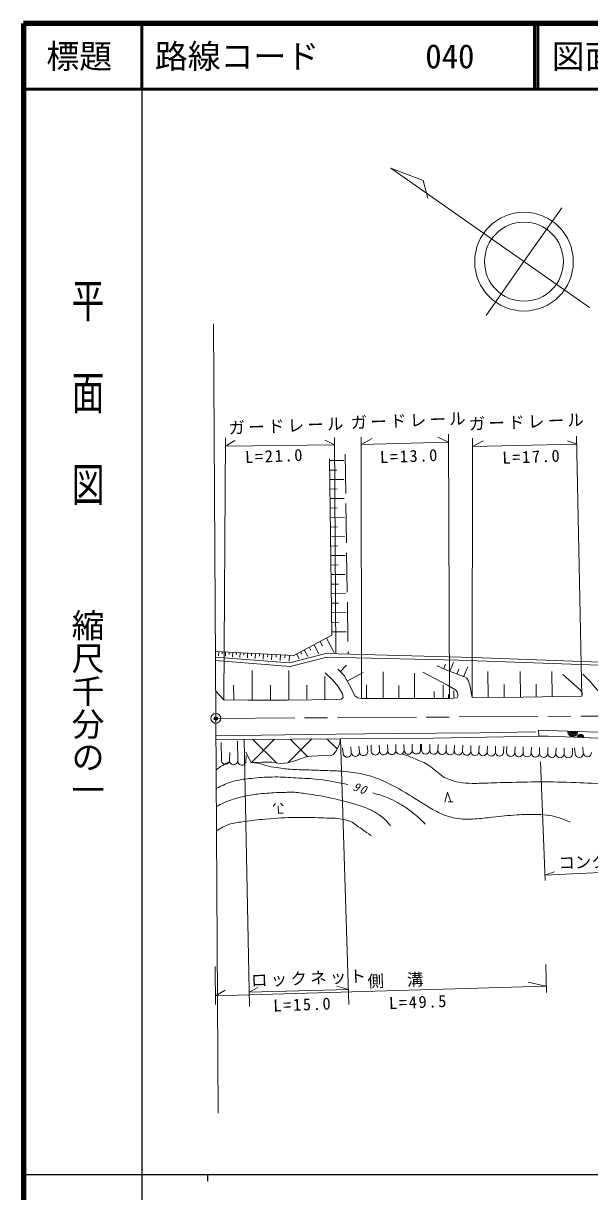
# Model space of a CAD drawing. Units: millimetres, scale not verified. Extents: x 40000 to 680000, y 20000 to 380000.
# Drawn here: x 40000 to 126147, y 202409 to 380000 of the extents above; entities that cross this region are included whole.
import ezdxf
from ezdxf.enums import TextEntityAlignment as Align

# ---------------------------------------------------------------- set-up
doc = ezdxf.new("R2010")
doc.units = ezdxf.units.MM
doc.header["$LTSCALE"] = 1000
doc.header["$PDMODE"] = 32
doc.header["$PDSIZE"] = 500
doc.linetypes.add('CHAIN', pattern=[18.5, 12, -1.5, 3.5, -1.5])
doc.linetypes.add('DASHED', pattern=[7.5, 6, -1.5])
for name, color, linetype, lineweight in [('M-BGD', 7, 'Continuous', 13), ('M-BMK-OTRS', 5, 'Continuous', 13), ('M-TTL', 2, 'Continuous', 140), ('M-TTL-BAND', 7, 'Continuous', 25), ('M-TTL-LINE', 7, 'Continuous', 50), ('M-WORK', 1, 'Continuous', 13)]:
    doc.layers.add(name, color=color, linetype=linetype, lineweight=lineweight)
doc.layers.add('M-OTRS', color=6, linetype='Continuous')
doc.layers.add('M-TTL-TXT', color=7, linetype='Continuous')
doc.styles.add('@ＭＳ ゴシック', font='')
doc.styles.add('ＭＳ ゴシック', font='')
doc.styles.get('@ＭＳ ゴシック').set_extended_font_data('@MS Gothic')
doc.styles.get('ＭＳ ゴシック').set_extended_font_data('MS Gothic')

msp = doc.modelspace()

# ---------------------------------------------------------------- hatches: boundary and pattern name
at = {"layer": 'M-WORK'}
h = msp.add_hatch(dxfattribs=at)
h.set_pattern_fill('USER', color=256, style=0, pattern_type=2)
h.set_pattern_definition([(45.33, (76561, 269517), (-2844.7, 2812), []), (135.33, (76561, 269517), (-2812, -2844.7), [])])
h.paths.add_polyline_path([(76307, 267705), (77775, 267714), (79122, 267476), (80362, 267625), (81745, 268029), (83018, 268481), (83851, 268626), (85815, 268686), (86719, 268673), (87132, 268834), (87532, 269334), (88071, 270403), (88229, 271220), (73587, 271124), (73846, 269222), (74669, 267630)])

# ---------------------------------------------------------------- linework, layer by layer
at = {"layer": 'M-BGD'}
for p, q in [((121894, 351968), (116158, 343776)), ((116158, 343776), (110423, 335585))]:
    msp.add_line(p, q, dxfattribs=at)
msp.add_lwpolyline([(126118, 336802), (95895, 357965), (100807, 356125), (101555, 353439)], dxfattribs=at)
for radius in [7500, 6000]:
    msp.add_circle((116158, 343776), radius, dxfattribs=at)
at = {"layer": 'M-BMK-OTRS'}
for p, q in [((69283, 274345), (68924, 334344)), ((69642, 214346), (69283, 274345))]:
    msp.add_line(p, q, dxfattribs=at)
at = {"layer": 'M-OTRS'}
msp.add_point((69283, 274345), dxfattribs=at)
at = {"layer": 'M-TTL'}
for p, q in [((40000, 380000), (40000, 20000)), ((680000, 380000), (40000, 380000))]:
    msp.add_line(p, q, dxfattribs=at)
at = {"layer": 'M-TTL-BAND'}
for p, q in [((58000, 370000), (58000, 20000)), ((40000, 205000), (579000, 205000)), ((68000, 205000), (68000, 204000))]:
    msp.add_line(p, q, dxfattribs=at)
at = {"layer": 'M-TTL-LINE'}
for p, q in [((58000, 380000), (58000, 370000)), ((117750, 380000), (117750, 370000)), ((118250, 380000), (118250, 370000)), ((40000, 370000), (680000, 370000))]:
    msp.add_line(p, q, dxfattribs=at)
at = {"layer": 'M-WORK'}
for p, q in [((70489, 277171), (70739, 316978)), ((87337, 317065), (87545, 284161)), ((91424, 277374), (91367, 317098)), ((104683, 317559), (104820, 277370)), ((108296, 277532), (108319, 316922)), ((124153, 317239), (124945, 277747)), ((86587, 313525), (88729, 313553)), ((86606, 312087), (87679, 312101)), ((86625, 310650), (88771, 310678)), ((86644, 309210), (87719, 309224)), ((86663, 307770), (88813, 307798)), ((86682, 306328), (87759, 306342)), ((86701, 304886), (88854, 304914)), ((86720, 303441), (87798, 303455)), ((86739, 301997), (88896, 302025)), ((86758, 300550), (87838, 300564)), ((86777, 299103), (88938, 299131)), ((86796, 297654), (87878, 297668)), ((86815, 296205), (88980, 296233)), ((86834, 294753), (87918, 294768)), ((86853, 293302), (89022, 293330)), ((86872, 291848), (87958, 291862)), ((86891, 290394), (89064, 290423)), ((86910, 288938), (87998, 288953)), ((85171, 286054), (85531, 285370)), ((86125, 286556), (87266, 284387)), ((86929, 287482), (89106, 287511)), ((69722, 284487), (69691, 283867)), ((70243, 284461), (70228, 284152)), ((70765, 284436), (70733, 283787)), ((71304, 284409), (71288, 284085)), ((71844, 284383), (71810, 283703)), ((72401, 284355), (72384, 284016)), ((72959, 284328), (72924, 283617)), ((73535, 284300), (73518, 283944)), ((74112, 284272), (74075, 283528)), ((74708, 284242), (74690, 283870)), ((75304, 284213), (75266, 283436)), ((75920, 284183), (75901, 283794)), ((76536, 284153), (76496, 283340)), ((81571, 284160), (81963, 283415)), ((82150, 284465), (82346, 284092)), ((82730, 284770), (83266, 283752)), ((83474, 285161), (83742, 284652)), ((84217, 285552), (84937, 284184)), ((77173, 284121), (77153, 283715)), ((77810, 284090), (77769, 283242)), ((78469, 284058), (78448, 283634)), ((79128, 284025), (79084, 283140)), ((79809, 283992), (79787, 283549)), ((80490, 283958), (80445, 283035)), ((88201, 281447), (89173, 282428)), ((103947, 281918), (104224, 282574)), ((104873, 281528), (105426, 282841)), ((74825, 277196), (74799, 281649)), ((80389, 277229), (80364, 281616)), ((85876, 277261), (85856, 280709)), ((89249, 279998), (91683, 281303)), ((94721, 277463), (94726, 281400)), ((99511, 277457), (99516, 281199)), ((105925, 281085), (106245, 281846)), ((106976, 280642), (107617, 282164)), ((110703, 277563), (110652, 281486)), ((115619, 277627), (115569, 281474)), ((120445, 277689), (120396, 281461)), ((72004, 277180), (71991, 279406)), ((77607, 277213), (77594, 279406)), ((83133, 277245), (83120, 279406)), ((92208, 277467), (92211, 279435)), ((97116, 277460), (97118, 279331)), ((103875, 277412), (103839, 279473)), ((113161, 277595), (113136, 279518)), ((118032, 277658), (118008, 279544)), ((102488, 277388), (102471, 278418)), ((104693, 277426), (104683, 277982)), ((105511, 277440), (105492, 278553)), ((70119, 268032), (70092, 270704)), ((72616, 267902), (72552, 270872)), ((73587, 271124), (74381, 230539)), ((89534, 230872), (88229, 271220)), ((89893, 269130), (89807, 270001)), ((91137, 269252), (91051, 270123)), ((92381, 269374), (92296, 270244)), ((92924, 269387), (92902, 270262)), ((94174, 269419), (94152, 270293)), ((95423, 269450), (95401, 270325)), ((96673, 269482), (96651, 270356)), ((97923, 269513), (97901, 270388)), ((99172, 269545), (99150, 270419)), ((100422, 269576), (100400, 270451)), ((100564, 269572), (100590, 270447)), ((101814, 269534), (101840, 270409)), ((103063, 269497), (103089, 270371)), ((104312, 269459), (104339, 270334)), ((105562, 269421), (105588, 270296)), ((106811, 269384), (106838, 270258)), ((108061, 269346), (108087, 270221)), ((109310, 269308), (109336, 270183)), ((110560, 269271), (110586, 270145)), ((111809, 269233), (111835, 270108)), ((113058, 269196), (113085, 270070)), ((113520, 269185), (113541, 270059)), ((114770, 269155), (114791, 270030)), ((116020, 269125), (116040, 270000)), ((117269, 269096), (117290, 269971)), ((118519, 269066), (118540, 269941)), ((125180, 269082), (125110, 269954)), ((71368, 267967), (71434, 269160)), ((73864, 267837), (73910, 268711)), ((88649, 269009), (88563, 269879)), ((119769, 269037), (119789, 269911)), ((121018, 269007), (121039, 269882)), ((122268, 268977), (122289, 269852)), ((123518, 268948), (123538, 269823)), ((123934, 268981), (123864, 269853)), ((118662, 267765), (119361, 249724)), ((104118, 261631), (104510, 263147)), ((104510, 263147), (105017, 261666)), ((78364, 261408), (78003, 261019)), ((79502, 261077), (79113, 261437)), ((105392, 261680), (104643, 261651)), ((78796, 259924), (78753, 261048)), ((79546, 259953), (78796, 259924)), ((69203, 236624), (69245, 230857)), ((119487, 236913), (119579, 232672))]:
    msp.add_line(p, q, dxfattribs=at)
at = {"layer": 'M-WORK', "linetype": 'DASHED'}
msp.add_line((88965, 314521), (89405, 284110), dxfattribs=at)
at = {"layer": 'M-WORK', "linetype": 'CHAIN'}
msp.add_line((69283, 274345), (130782, 274713), dxfattribs=at)
at = {"layer": 'M-WORK'}
for points in [[(72190, 316586), (70731, 315728), (87345, 315941), (85896, 316645)], [(93074, 316878), (91369, 315982), (104687, 316348), (103044, 317083)], [(109939, 316516), (108318, 315703), (124177, 316020), (122767, 316517)], [(69222, 284512), (81128, 283927), (86936, 286982), (86583, 313815)], [(69227, 283653), (80482, 282781), (85990, 284204), (108424, 283588), (134657, 282621), (143417, 285908)], [(69230, 283143), (80602, 282225), (86182, 283651), (106179, 283193), (134795, 282198)], [(125099, 281058), (126211, 279962), (127885, 277963), (128233, 277718), (140494, 277968), (150539, 278212), (150817, 278513), (150399, 278916), (149787, 279295), (148728, 279588), (145511, 280205), (140375, 281248), (135525, 282414)], [(69258, 278501), (70489, 277171), (74168, 277120), (80141, 277134), (87571, 277228), (88376, 277276), (88656, 277529), (88555, 278073), (87883, 279176), (87053, 280208), (85931, 281277)], [(87823, 281822), (88779, 280875), (89870, 278918), (90430, 277795), (90883, 277468), (91424, 277374), (96682, 277352), (102438, 277365), (104820, 277370), (106011, 277449), (106099, 277656), (106104, 278097), (105996, 278394), (105738, 278664), (104528, 279380), (100784, 281396)], [(102928, 282348), (104408, 281689), (107099, 280689), (107459, 280438), (107719, 280032), (107944, 279410), (108296, 277532), (116002, 277570), (124945, 277747), (125010, 277922), (125012, 278277), (124723, 278712), (122074, 281039)], [(69299, 271721), (83281, 271914), (96265, 272055), (109491, 272156), (117952, 272291)], [(118432, 271668), (102385, 271358), (92011, 271282), (88229, 271220), (73587, 271124), (69302, 271104)], [(73846, 269222), (74669, 267630), (76307, 267705), (77775, 267714), (79122, 267476), (80214, 267583), (81745, 268029), (83018, 268481), (83851, 268626), (85815, 268686), (86719, 268673), (87132, 268834), (87532, 269334), (88071, 270403), (88229, 271220)], [(120744, 251036), (119330, 250521), (144645, 251720), (142886, 252305)], [(70684, 233053), (69236, 232164), (119506, 233621), (116796, 234269)], [(75660, 233462), (74338, 232734), (89461, 233126), (87698, 233663)]]:
    msp.add_lwpolyline(points, dxfattribs=at)
msp.add_lwpolyline([(118383, 272549), (143759, 271707), (143757, 270812), (138188, 270959), (130970, 271211), (123800, 271489), (119851, 271651), (118432, 271668)], close=True, dxfattribs=at)
msp.add_circle((69283, 274345), 750, dxfattribs=at)
for centre, radius, start, end in [((123573, 272328), 752, 174.4029, 1.79334), ((123573, 272328), 601, 173.47729, 2.71895), ((123573, 272328), 451, 171.93179, 4.26445), ((123573, 272328), 301, 168.82605, 7.37019), ((123573, 272328), 150, 159.29935, 16.89689), ((123573, 272328), 100, 149.12659, 27.06965), ((124768, 271454), 500, 358.06268, 178.06268), ((124768, 271454), 400, 358.06268, 178.06268), ((124768, 271454), 300, 358.06268, 178.06268), ((124768, 271454), 200, 358.06268, 178.06268), ((124768, 271454), 100, 358.06268, 178.06268), ((124768, 271454), 100, 358.06268, 178.06268), ((89271, 269069), 625, 185.58614, 5.58614), ((90515, 269191), 625, 185.58614, 5.58614), ((91759, 269313), 625, 185.58614, 5.58614), ((93549, 269403), 625, 181.44546, 1.44546), ((94799, 269434), 625, 181.44546, 1.44546), ((96048, 269466), 625, 181.44546, 1.44546), ((97298, 269497), 625, 181.44546, 1.44546), ((98548, 269529), 625, 181.44546, 1.44546), ((99797, 269561), 625, 181.44546, 1.44546), ((101189, 269553), 625, 178.2745, 358.2745), ((102438, 269515), 625, 178.2745, 358.2745), ((103688, 269478), 625, 178.2745, 358.2745), ((104937, 269440), 625, 178.2745, 358.2745), ((106187, 269403), 625, 178.2745, 358.2745), ((107436, 269365), 625, 178.2745, 358.2745), ((108685, 269327), 625, 178.2745, 358.2745), ((109935, 269290), 625, 178.2745, 358.2745), ((111184, 269252), 625, 178.2745, 358.2745), ((112434, 269214), 625, 178.2745, 358.2745), ((114145, 269170), 625, 178.64335, 358.64335), ((115395, 269140), 625, 178.64335, 358.64335), ((116644, 269111), 625, 178.64335, 358.64335), ((117894, 269081), 625, 178.64335, 358.64335), ((119144, 269051), 625, 178.64335, 358.64335), ((120393, 269022), 625, 178.64335, 358.64335), ((121643, 268992), 625, 178.64335, 358.64335), ((122893, 268963), 625, 178.64335, 358.64335), ((124557, 269032), 625, 184.63434, 4.63434), ((125803, 269133), 625, 184.63434, 4.63434), ((70743, 268000), 625, 177.02809, 357.02809), ((71992, 267935), 625, 177.02809, 357.02809), ((73240, 267870), 625, 177.02809, 357.02809)]:
    msp.add_arc(centre, radius, start, end, dxfattribs=at)
for points, knots in [([(97711, 268933), (98628, 268602), (98885, 268506), (99621, 268190), (100445, 267836), (100928, 267667), (101691, 267196), (102149, 266913), (102353, 266677), (102777, 266346), (103188, 266025), (103386, 265798), (103830, 265526), (104204, 265299), (104429, 265192), (104838, 265039), (105385, 264834), (105708, 264753), (106283, 264654), (107055, 264521), (107496, 264478), (108279, 264463), (108669, 264455), (108888, 264470), (109278, 264480), (110755, 264516), (111581, 264560), (113058, 264594), (114967, 264638), (116036, 264683), (117946, 264687), (120062, 264690), (121249, 264687), (123364, 264612), (125297, 264543), (126383, 264516), (128309, 264336), (129867, 264190), (130740, 264075), (132280, 263796), (134257, 263439), (135366, 263203), (137278, 262587), (138752, 262112), (139514, 261671), (140948, 261085), (142131, 260601), (142753, 260211), (143979, 259848), (144750, 259619), (145204, 259525), (146008, 259491), (146787, 259458), (147220, 259623), (147980, 259793), (148598, 259931), (148936, 260045), (149544, 260225), (150718, 260571), (151381, 260750), (152539, 261147), (153283, 261402), (153683, 261592), (154432, 261833), (155565, 262198), (156203, 262404), (157367, 262656), (159097, 263032), (160077, 263212), (161836, 263410), (163620, 263611), (164626, 263672), (166419, 263749), (168646, 263844), (169896, 263829), (172124, 263825), (174507, 263821), (175841, 263807), (178223, 263739), (180806, 263666), (182256, 263632), (184831, 263415), (185900, 263324), (186493, 263213), (187554, 263052), (189213, 262802), (189758, 262676), (191777, 262265)], [0, 0, 0, 0, 1, 1, 1, 2, 2, 2, 3, 3, 3, 4, 4, 4, 5, 5, 5, 6, 6, 6, 7, 7, 7, 8, 8, 8, 9, 9, 9, 10, 10, 10, 11, 11, 11, 12, 12, 12, 13, 13, 13, 14, 14, 14, 15, 15, 15, 16, 16, 16, 17, 17, 17, 18, 18, 18, 19, 19, 19, 20, 20, 20, 21, 21, 21, 22, 22, 22, 23, 23, 23, 24, 24, 24, 25, 25, 25, 26, 26, 26, 27, 27, 27, 28, 28, 28, 29, 29, 29, 29]), ([(69330, 266542), (69648, 266777), (69742, 266841), (70016, 267019), (70443, 267296), (70605, 267372), (71152, 267659)], [0, 0, 0, 0, 1, 1, 1, 2, 2, 2, 2]), ([(74669, 267630), (75120, 267628), (75274, 267618), (75655, 267556), (76162, 267473), (76415, 267298), (76912, 267169), (77537, 267007), (77898, 266959), (78536, 266861), (79461, 266719), (79984, 266673), (80917, 266598), (81898, 266520), (82452, 266538), (83436, 266503), (84552, 266462), (85178, 266450), (86294, 266404), (87355, 266359), (87952, 266375), (89008, 266267), (90203, 266145), (90872, 266042), (92043, 265772), (93027, 265545), (93559, 265330), (94493, 264948), (96240, 264234), (97118, 263612), (98758, 262678), (99597, 262200), (100032, 261875), (100856, 261373), (101642, 260894), (102063, 260589), (102886, 260178), (103597, 259822), (104008, 259637), (104770, 259412), (105433, 259217), (105820, 259145), (106508, 259076), (107355, 258992), (107836, 259032), (108686, 259064), (109725, 259104), (110301, 259227), (111336, 259328), (112804, 259471), (113623, 259594), (115096, 259683), (116145, 259747), (116735, 259773), (117786, 259755), (118532, 259743), (118953, 259732), (119693, 259636), (120813, 259491), (121430, 259287), (122480, 258873), (122771, 258759), (122879, 258723), (123218, 258563)], [0, 0, 0, 0, 1, 1, 1, 2, 2, 2, 3, 3, 3, 4, 4, 4, 5, 5, 5, 6, 6, 6, 7, 7, 7, 8, 8, 8, 9, 9, 9, 10, 10, 10, 11, 11, 11, 12, 12, 12, 13, 13, 13, 14, 14, 14, 15, 15, 15, 16, 16, 16, 17, 17, 17, 18, 18, 18, 19, 19, 19, 20, 20, 20, 21, 21, 21, 21]), ([(69347, 263667), (69851, 263947), (70010, 264022), (70450, 264219), (71205, 264558), (71647, 264726), (72455, 264902), (73457, 265120), (74033, 265172), (75053, 265269), (76313, 265388), (77023, 265431), (78288, 265442), (79538, 265454), (80238, 265371), (81486, 265300), (82832, 265224), (83590, 265220), (84930, 265071), (86669, 264877), (87277, 264724), (89338, 264274)], [0, 0, 0, 0, 1, 1, 1, 2, 2, 2, 3, 3, 3, 4, 4, 4, 5, 5, 5, 6, 6, 6, 7, 7, 7, 7]), ([(69363, 260953), (69886, 261231), (70040, 261305), (70485, 261506), (71115, 261789), (71477, 261932), (72138, 262134), (72827, 262345), (73218, 262456), (73926, 262591), (74827, 262761), (75340, 262817), (76252, 262906), (77430, 263022), (78093, 263055), (79276, 263088), (80164, 263113), (80663, 263145), (81550, 263096), (81946, 263074), (82163, 263015), (82555, 262957), (83977, 262747), (84784, 262675), (86190, 262372), (87977, 261988), (88978, 261753), (90718, 261194), (91695, 260879), (92272, 260749), (93173, 260257), (93810, 259909), (94163, 259692), (94713, 259220), (95210, 258793), (95382, 258596), (95873, 258007)], [0, 0, 0, 0, 1, 1, 1, 2, 2, 2, 3, 3, 3, 4, 4, 4, 5, 5, 5, 6, 6, 6, 7, 7, 7, 8, 8, 8, 9, 9, 9, 10, 10, 10, 11, 11, 11, 12, 12, 12, 12]), ([(93184, 263021), (94784, 262530), (95337, 262393), (96597, 261726), (97550, 261221), (98064, 260891), (98928, 260244), (99852, 259551), (100159, 259239), (101133, 258273)], [0, 0, 0, 0, 1, 1, 1, 2, 2, 2, 3, 3, 3, 3]), ([(69385, 257249), (69809, 257522), (69940, 257601), (70315, 257792), (70772, 258026), (71033, 258164), (71529, 258299), (72320, 258514), (72782, 258557), (73594, 258669), (74851, 258843), (75557, 258932), (76821, 259036), (78694, 259191), (79746, 259261), (81625, 259295), (83081, 259321), (83897, 259283), (85352, 259222), (86451, 259176), (87078, 259242), (88164, 259065), (88793, 258962), (89164, 258937), (89751, 258691), (90137, 258529), (90297, 258331), (90645, 258097), (91539, 257495), (91818, 257289), (92907, 256515)], [0, 0, 0, 0, 1, 1, 1, 2, 2, 2, 3, 3, 3, 4, 4, 4, 5, 5, 5, 6, 6, 6, 7, 7, 7, 8, 8, 8, 9, 9, 9, 10, 10, 10, 10])]:
    msp.add_open_spline(points, degree=3, knots=knots, dxfattribs=at)

# ---------------------------------------------------------------- texts
at = {"layer": 'M-TTL-BAND', "style": '@ＭＳ ゴシック', "width": 1.4}
msp.add_text('平  面  図', height=3666, rotation=270, dxfattribs=at).set_placement((49777, 306475), align=Align.MIDDLE_RIGHT)
at = {"layer": 'M-TTL-BAND', "style": '@ＭＳ ゴシック'}
msp.add_text('縮尺千分の一', height=3666, rotation=270, dxfattribs=at).set_placement((49777, 261030), align=Align.MIDDLE_RIGHT)
at = {"layer": 'M-TTL-TXT', "style": 'ＭＳ ゴシック'}
msp.add_text('標題', height=3666, dxfattribs=at).set_placement((48500, 375000), align=Align.MIDDLE_CENTER)
for s, p in [('路線コード', (60000, 375000)), ('040', (101142, 375000)), ('図面コード', (120380, 375000))]:
    msp.add_text(s, height=3666, dxfattribs=at).set_placement(p, align=Align.MIDDLE_LEFT)
at = {"layer": 'M-WORK', "style": 'ＭＳ ゴシック'}
msp.add_text('コンクリート擁壁', height=1833, rotation=2.22, dxfattribs=at).set_placement((131391, 252751), align=Align.MIDDLE_CENTER)
at = {"layer": 'M-WORK', "attachment_point": 5, "style": 'ＭＳ ゴシック'}
for s, insert, char_height, rotation in [('\\T1.2;ガードレール', (80203, 318784), 1833, 2.22), ('\\T1.2;ガードレール', (98784, 319586), 1833, 2.22), ('\\T1.2;ガードレール', (116751, 319384), 1833, 2.22), ('\\T1.2;L=21.0', (78217, 314229), 1833, 2.22), ('\\T1.2;L=13.0', (98735, 314208), 1833, 2.22), ('\\T1.2;L=17.0', (117351, 314113), 1833, 2.22), ('\\T1.22;\\Q15;90', (91257, 263701), 1320, 340.562), ('\\T1.2;ロックネット', (83628, 234778), 1833, 2.22), ('\\T2.4;側溝', (98358, 234506), 1833, 2.22), ('\\T1.2;L=15.0', (82508, 230845), 1833, 2.22), ('\\T1.2;L=49.5', (100108, 231219), 1833, 2.22)]:
    msp.add_mtext(s, dxfattribs=dict(at, insert=insert, char_height=char_height, rotation=rotation))

doc.saveas('drawing.dxf')
